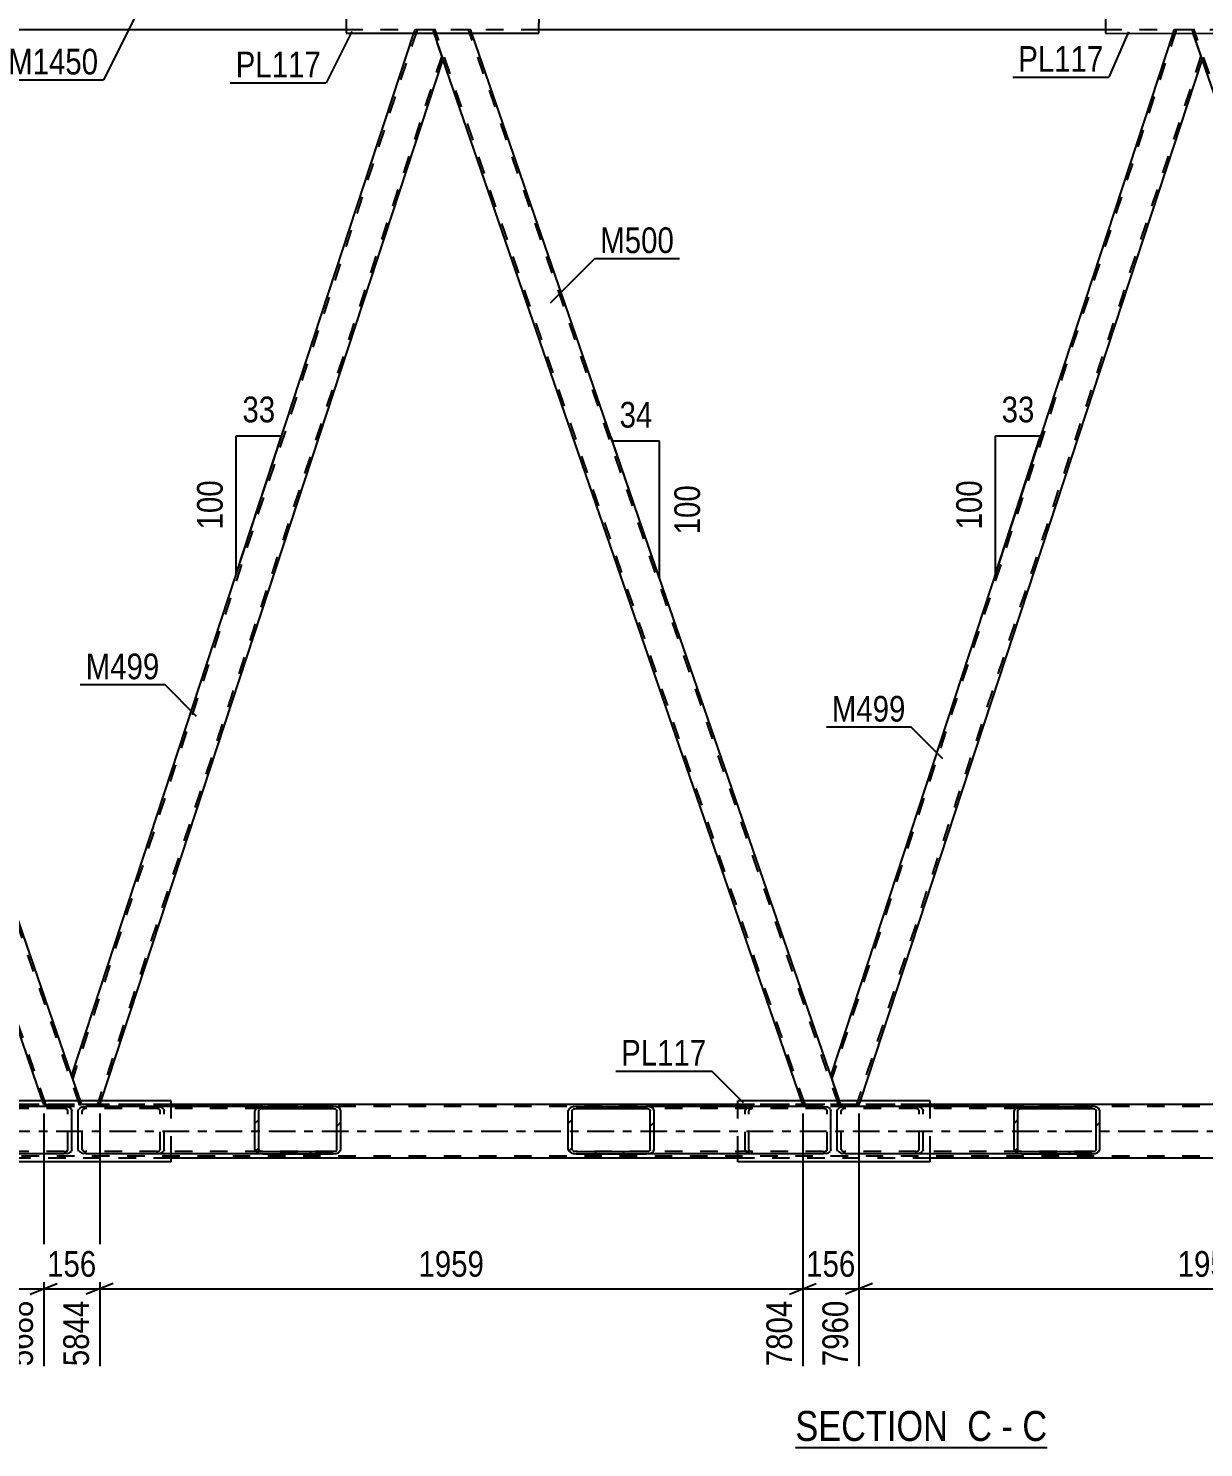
# Model space of a CAD drawing. Header units: millimetres. Extents: x -836 to 353, y -855 to -14.
# Drawn here: x -535.3 to -404.3, y -433.6 to -275.4 of the extents above; entities that cross this region are included whole.
import ezdxf

# ---------------------------------------------------------------- set-up
doc = ezdxf.new("R2010")
doc.units = ezdxf.units.MM
doc.linetypes.add('DXK_LINE_DOT2', pattern=[3.9198, 1.9599, -1.9599])
doc.linetypes.add('DXK_LINE_DOT3', pattern=[5.9187, 2.979, -0.9799, 0.9799, -0.9799])
doc.styles.add('Arial Narrow', font='ARIALN.TTF', dxfattribs={"height": 0.2})

# ---------------------------------------------------------------- blocks, each defined once
blk = doc.blocks.new('Unknown-570393895-23 - 1253')
at = {"color": 6, "linetype": 'Continuous'}
blk.add_line((-449.85, -433.62), (-421.78, -433.62), dxfattribs=at)
at = {"color": 0, "linetype": 'Continuous'}
for points in [[(-431.74, -432.87), (-431.74, -429.37), (-449.85, -429.37), (-449.85, -432.87)], [(-427.92, -432.87), (-427.92, -429.37), (-430.69, -429.37), (-430.69, -432.87)], [(-425.6, -432.87), (-425.6, -429.37), (-426.87, -429.37), (-426.87, -432.87)], [(-421.78, -432.87), (-421.78, -429.37), (-424.55, -429.37), (-424.55, -432.87)]]:
    blk.add_wipeout(points, dxfattribs=at)
at = {"color": 7, "linetype": 'Continuous', "style": 'Arial Narrow'}
for s, p in [('SECTION ', (-449.85, -432.87)), ('C', (-430.69, -432.87)), ('C', (-424.55, -432.87)), ('-', (-426.87, -432.87))]:
    blk.add_text(s, height=3.34, dxfattribs=at).set_placement(p)
blk = doc.blocks.new('Part-570393895-1468 - 1253')
at = {"color": 2, "linetype": 'Continuous'}
for p, q in [((-434.81, -394.97), (-456.25, -394.97)), ((-456.25, -395.58), (-456.25, -394.97)), ((-434.81, -395.58), (-434.81, -394.97)), ((-456.25, -401.77), (-456.25, -400.86)), ((-434.81, -401.77), (-456.25, -401.77)), ((-434.81, -401.77), (-434.81, -400.86))]:
    blk.add_line(p, q, dxfattribs=at)
at = {"color": 7, "linetype": 'DXK_LINE_DOT2'}
for p, q in [((-456.25, -400.86), (-456.25, -395.58)), ((-434.81, -400.86), (-434.81, -395.58))]:
    blk.add_line(p, q, dxfattribs=at)
blk = doc.blocks.new('Part-570393895-1565 - 1253')
at = {"color": 2, "linetype": 'Continuous'}
for p, q in [((-407.78, -275.98), (-445.91, -392.09)), ((-404.77, -278.11), (-405.51, -275.98)), ((-404.51, -278.86), (-404.77, -278.11)), ((-404.51, -278.86), (-442.64, -394.97)), ((-444.92, -394.97), (-445.91, -392.09))]:
    blk.add_line(p, q, dxfattribs=at)
at = {"color": 7, "linetype": 'DXK_LINE_DOT2'}
for p, q in [((-407.4, -275.58), (-445.78, -392.47)), ((-407.65, -275.58), (-407.78, -275.98)), ((-405.64, -275.58), (-407.65, -275.58)), ((-407.65, -275.58), (-407.61, -275.58)), ((-405.64, -275.58), (-405.51, -275.98)), ((-404.51, -278.86), (-404.72, -278.25)), ((-404.64, -278.48), (-443.03, -395.37)), ((-444.78, -395.37), (-444.92, -394.97)), ((-442.77, -395.37), (-444.78, -395.37)), ((-442.64, -394.97), (-442.77, -395.37))]:
    blk.add_line(p, q, dxfattribs=at)
blk = doc.blocks.new('Part-570393895-1493 - 1253')
at = {"color": 2, "linetype": 'Continuous'}
for p, q in [((-519.42, -394.97), (-540.86, -394.97)), ((-540.86, -395.58), (-540.86, -394.97)), ((-519.42, -395.58), (-519.42, -394.97)), ((-540.86, -401.77), (-540.86, -400.86)), ((-519.42, -401.77), (-540.86, -401.77)), ((-519.42, -401.77), (-519.42, -400.86))]:
    blk.add_line(p, q, dxfattribs=at)
at = {"color": 7, "linetype": 'DXK_LINE_DOT2'}
for p, q in [((-540.86, -400.86), (-540.86, -395.58)), ((-519.42, -400.86), (-519.42, -395.58))]:
    blk.add_line(p, q, dxfattribs=at)
blk = doc.blocks.new('Part-570393895-1522 - 1253')
at = {"linetype": 'Continuous'}
h = blk.add_hatch(dxfattribs=at)
h.set_pattern_fill('', scale=0.7, style=0, pattern_type=0)
h.set_pattern_definition([(45, (-425.4044, -400.5638), (-1.57154, 1.57154), [])])
h.paths.add_polyline_path([(-425.47, -400.38), (-425.4, -400.56), (-425.22, -400.72), (-424.93, -400.82), (-424.6, -400.86), (-416.77, -400.86), (-416.44, -400.82), (-416.16, -400.72), (-415.97, -400.56), (-415.9, -400.38), (-415.9, -396.06), (-415.97, -395.88), (-416.16, -395.72), (-416.44, -395.62), (-416.77, -395.58), (-424.6, -395.58), (-424.93, -395.62), (-425.22, -395.72), (-425.4, -395.88), (-425.47, -396.06)])
h.paths.add_polyline_path([(-425, -395.97), (-424.91, -395.89), (-424.77, -395.84), (-424.6, -395.82), (-416.77, -395.82), (-416.61, -395.84), (-416.47, -395.89), (-416.37, -395.97), (-416.34, -396.06), (-416.34, -400.38), (-416.37, -400.47), (-416.47, -400.55), (-416.61, -400.6), (-416.77, -400.62), (-424.6, -400.62), (-424.77, -400.6), (-424.91, -400.55), (-425, -400.47), (-425.04, -400.38), (-425.04, -396.06)])
at = {"color": 2, "linetype": 'Continuous'}
for p, q in [((-445.18, -396.06), (-445.11, -395.88)), ((-445.18, -400.38), (-445.18, -396.06)), ((-444.64, -395.62), (-444.31, -395.58)), ((-424.6, -395.58), (-444.31, -395.58)), ((-425.4, -395.88), (-425.47, -396.06)), ((-425.47, -400.38), (-425.47, -396.06)), ((-425.04, -396.06), (-425, -395.97)), ((-425.04, -400.38), (-425.04, -396.06)), ((-424.6, -395.58), (-424.93, -395.62)), ((-424.77, -395.84), (-424.6, -395.82)), ((-424.6, -395.58), (-416.77, -395.58)), ((-424.6, -395.82), (-416.77, -395.82)), ((-416.44, -395.62), (-416.77, -395.58)), ((-416.77, -395.82), (-416.61, -395.84)), ((-416.37, -395.97), (-416.34, -396.06)), ((-416.34, -400.38), (-416.34, -396.06)), ((-415.9, -396.06), (-415.97, -395.88)), ((-415.9, -400.38), (-415.9, -396.06)), ((-445.11, -400.56), (-445.18, -400.38)), ((-444.31, -400.86), (-444.64, -400.82)), ((-424.6, -400.86), (-444.31, -400.86)), ((-425.47, -400.38), (-425.4, -400.56)), ((-425, -400.47), (-425.04, -400.38)), ((-424.93, -400.82), (-424.6, -400.86)), ((-424.6, -400.62), (-424.77, -400.6)), ((-424.6, -400.62), (-416.77, -400.62)), ((-424.6, -400.86), (-416.77, -400.86)), ((-416.61, -400.6), (-416.77, -400.62)), ((-416.77, -400.86), (-416.44, -400.82)), ((-416.34, -400.38), (-416.37, -400.47)), ((-415.97, -400.56), (-415.9, -400.38))]:
    blk.add_line(p, q, dxfattribs=at)
at = {"color": 7, "linetype": 'DXK_LINE_DOT2'}
for p, q in [((-444.71, -395.97), (-444.74, -396.06)), ((-444.74, -400.38), (-444.74, -396.06)), ((-444.31, -395.82), (-444.47, -395.84)), ((-416.77, -395.82), (-444.31, -395.82)), ((-436.48, -395.58), (-436.15, -395.62)), ((-436.31, -395.84), (-436.48, -395.82)), ((-436.05, -396.06), (-436.08, -395.97)), ((-436.05, -400.38), (-436.05, -396.06)), ((-435.68, -395.88), (-435.61, -396.06)), ((-435.61, -400.38), (-435.61, -396.06)), ((-416.77, -395.58), (-424.6, -395.58)), ((-444.74, -400.38), (-444.71, -400.47)), ((-444.47, -400.6), (-444.31, -400.62)), ((-416.77, -400.62), (-444.31, -400.62)), ((-436.48, -400.62), (-436.31, -400.6)), ((-436.15, -400.82), (-436.48, -400.86)), ((-436.08, -400.47), (-436.05, -400.38)), ((-435.61, -400.38), (-435.68, -400.56)), ((-416.77, -400.86), (-424.6, -400.86))]:
    blk.add_line(p, q, dxfattribs=at)
at = {"color": 2, "linetype": 'Continuous'}
for centre, radius, start, end in [((-444.5, -396.42), 0.813, 99.5774, 138.2055), ((-424.8, -396.42), 0.813, 99.5774, 138.2055), ((-424.7, -396.24), 0.406, 99.5774, 138.2055), ((-416.67, -396.24), 0.406, 41.7863, 80.4144), ((-416.58, -396.42), 0.813, 41.7863, 80.4144), ((-444.51, -400.02), 0.813, 221.7863, 260.4144), ((-424.8, -400.02), 0.813, 221.7863, 260.4144), ((-424.7, -400.2), 0.406, 221.7863, 260.4144), ((-416.68, -400.2), 0.406, 279.5774, 318.2055), ((-416.58, -400.02), 0.813, 279.5774, 318.2055)]:
    blk.add_arc(centre, radius, start, end, dxfattribs=at)
at = {"color": 7, "linetype": 'DXK_LINE_DOT2'}
for centre, radius, start, end in [((-444.41, -396.24), 0.406, 99.5774, 138.2055), ((-436.38, -396.24), 0.406, 41.7863, 80.4144), ((-436.28, -396.42), 0.813, 41.7863, 80.4144), ((-444.41, -400.2), 0.406, 221.7863, 260.4144), ((-436.38, -400.2), 0.406, 279.5774, 318.2055), ((-436.28, -400.02), 0.813, 279.5774, 318.2055)]:
    blk.add_arc(centre, radius, start, end, dxfattribs=at)
blk = doc.blocks.new('Part-570393895-1523 - 1253')
at = {"linetype": 'Continuous'}
h = blk.add_hatch(dxfattribs=at)
h.set_pattern_fill('', scale=0.7, style=0, pattern_type=0)
h.set_pattern_definition([(45, (-510.0125, -400.5639), (-1.57154, 1.57154), [])])
h.paths.add_polyline_path([(-510.08, -400.38), (-510.01, -400.56), (-509.82, -400.72), (-509.54, -400.82), (-509.21, -400.86), (-501.38, -400.86), (-501.05, -400.82), (-500.77, -400.72), (-500.58, -400.56), (-500.51, -400.38), (-500.51, -396.06), (-500.58, -395.88), (-500.77, -395.72), (-501.05, -395.62), (-501.38, -395.58), (-509.21, -395.58), (-509.54, -395.62), (-509.82, -395.72), (-510.01, -395.88), (-510.08, -396.06)])
h.paths.add_polyline_path([(-509.61, -395.97), (-509.52, -395.89), (-509.38, -395.84), (-509.21, -395.82), (-501.38, -395.82), (-501.22, -395.84), (-501.07, -395.89), (-500.98, -395.97), (-500.95, -396.06), (-500.95, -400.38), (-500.98, -400.47), (-501.07, -400.55), (-501.22, -400.6), (-501.38, -400.62), (-509.21, -400.62), (-509.38, -400.6), (-509.52, -400.55), (-509.61, -400.47), (-509.64, -400.38), (-509.64, -396.06)])
at = {"color": 2, "linetype": 'Continuous'}
for p, q in [((-529.79, -400.38), (-529.78, -396.06)), ((-529.78, -396.06), (-529.72, -395.88)), ((-529.25, -395.62), (-528.92, -395.58)), ((-509.21, -395.58), (-528.92, -395.58)), ((-510.01, -395.88), (-510.08, -396.06)), ((-510.08, -400.38), (-510.08, -396.06)), ((-509.64, -396.06), (-509.61, -395.97)), ((-509.64, -400.38), (-509.64, -396.06)), ((-509.21, -395.58), (-509.54, -395.62)), ((-509.38, -395.84), (-509.21, -395.82)), ((-509.21, -395.58), (-501.38, -395.58)), ((-509.21, -395.82), (-501.38, -395.82)), ((-501.05, -395.62), (-501.38, -395.58)), ((-501.38, -395.82), (-501.22, -395.84)), ((-500.98, -395.97), (-500.95, -396.06)), ((-500.95, -400.38), (-500.95, -396.06)), ((-500.51, -396.06), (-500.58, -395.88)), ((-500.51, -400.38), (-500.51, -396.06)), ((-529.72, -400.56), (-529.79, -400.38)), ((-528.92, -400.86), (-529.25, -400.82)), ((-509.21, -400.86), (-528.92, -400.86)), ((-510.08, -400.38), (-510.01, -400.56)), ((-509.61, -400.47), (-509.64, -400.38)), ((-509.54, -400.82), (-509.21, -400.86)), ((-509.21, -400.62), (-509.38, -400.6)), ((-509.21, -400.62), (-501.38, -400.62)), ((-509.21, -400.86), (-501.38, -400.86)), ((-501.22, -400.6), (-501.38, -400.62)), ((-501.38, -400.86), (-501.05, -400.82)), ((-500.95, -400.38), (-500.98, -400.47)), ((-500.58, -400.56), (-500.51, -400.38))]:
    blk.add_line(p, q, dxfattribs=at)
at = {"color": 7, "linetype": 'DXK_LINE_DOT2'}
for p, q in [((-529.32, -395.97), (-529.35, -396.06)), ((-529.35, -400.38), (-529.35, -396.06)), ((-528.92, -395.82), (-529.08, -395.84)), ((-501.38, -395.82), (-528.92, -395.82)), ((-521.09, -395.58), (-520.76, -395.62)), ((-520.92, -395.84), (-521.09, -395.82)), ((-520.65, -396.06), (-520.69, -395.97)), ((-520.65, -400.38), (-520.65, -396.06)), ((-520.28, -395.88), (-520.22, -396.06)), ((-520.22, -400.38), (-520.22, -396.06)), ((-501.38, -395.58), (-509.21, -395.58)), ((-529.35, -400.38), (-529.32, -400.47)), ((-529.08, -400.6), (-528.92, -400.62)), ((-501.38, -400.62), (-528.92, -400.62)), ((-521.09, -400.62), (-520.92, -400.6)), ((-520.76, -400.82), (-521.09, -400.86)), ((-520.69, -400.47), (-520.65, -400.38)), ((-520.22, -400.38), (-520.29, -400.56)), ((-501.38, -400.86), (-509.21, -400.86))]:
    blk.add_line(p, q, dxfattribs=at)
at = {"color": 2, "linetype": 'Continuous'}
for centre, radius, start, end in [((-529.11, -396.42), 0.813, 99.5774, 138.2055), ((-509.41, -396.42), 0.813, 99.5774, 138.2055), ((-509.31, -396.24), 0.406, 99.5774, 138.2055), ((-501.28, -396.24), 0.406, 41.7863, 80.4144), ((-501.18, -396.42), 0.813, 41.7863, 80.4144), ((-529.11, -400.02), 0.813, 221.7863, 260.4144), ((-509.41, -400.02), 0.813, 221.7863, 260.4144), ((-509.31, -400.2), 0.406, 221.7863, 260.4144), ((-501.28, -400.2), 0.406, 279.5774, 318.2055), ((-501.18, -400.02), 0.813, 279.5774, 318.2055)]:
    blk.add_arc(centre, radius, start, end, dxfattribs=at)
at = {"color": 7, "linetype": 'DXK_LINE_DOT2'}
for centre, radius, start, end in [((-529.01, -396.24), 0.406, 99.5774, 138.2055), ((-520.99, -396.24), 0.406, 41.7863, 80.4144), ((-520.89, -396.42), 0.813, 41.7863, 80.4144), ((-529.01, -400.2), 0.406, 221.7863, 260.4144), ((-520.99, -400.2), 0.406, 279.5774, 318.2055), ((-520.89, -400.02), 0.813, 279.5774, 318.2055)]:
    blk.add_arc(centre, radius, start, end, dxfattribs=at)
blk = doc.blocks.new('Part-570393895-1529 - 1253')
at = {"color": 2, "linetype": 'Continuous'}
for p, q in [((-415.29, -269.17), (-415.29, -269.59)), ((-393.85, -269.18), (-415.29, -269.17)), ((-393.85, -269.18), (-393.85, -269.58)), ((-415.29, -274.87), (-415.29, -275.97)), ((-393.85, -275.98), (-393.85, -274.86)), ((-415.29, -275.97), (-393.85, -275.98))]:
    blk.add_line(p, q, dxfattribs=at)
at = {"color": 7, "linetype": 'DXK_LINE_DOT2'}
for p, q in [((-415.29, -269.59), (-415.29, -274.87)), ((-393.85, -269.58), (-393.85, -274.86))]:
    blk.add_line(p, q, dxfattribs=at)
blk = doc.blocks.new('Part-570393895-1534 - 1253')
at = {"color": 2, "linetype": 'Continuous'}
for p, q in [((-499.9, -269.17), (-499.9, -269.59)), ((-478.46, -269.17), (-499.9, -269.17)), ((-478.46, -269.17), (-478.46, -269.58)), ((-499.9, -274.87), (-499.9, -275.97)), ((-478.46, -275.97), (-478.46, -274.86)), ((-499.9, -275.97), (-478.46, -275.97))]:
    blk.add_line(p, q, dxfattribs=at)
at = {"color": 7, "linetype": 'DXK_LINE_DOT2'}
for p, q in [((-499.9, -269.59), (-499.9, -274.87)), ((-478.46, -269.58), (-478.46, -274.86))]:
    blk.add_line(p, q, dxfattribs=at)
blk = doc.blocks.new('Part-570393895-1570 - 1253')
at = {"color": 2, "linetype": 'Continuous'}
for p, q in [((-492.4, -275.97), (-530.53, -392.09)), ((-490.13, -275.97), (-489.13, -278.86)), ((-489.13, -278.86), (-527.26, -394.97)), ((-529.54, -394.97), (-530.53, -392.09))]:
    blk.add_line(p, q, dxfattribs=at)
at = {"color": 7, "linetype": 'DXK_LINE_DOT2'}
for p, q in [((-492.02, -275.58), (-530.4, -392.47)), ((-492.27, -275.58), (-492.4, -275.97)), ((-490.26, -275.58), (-492.27, -275.58)), ((-492.27, -275.58), (-492.23, -275.58)), ((-490.26, -275.58), (-490.13, -275.97)), ((-489.26, -278.48), (-527.65, -395.37)), ((-529.4, -395.37), (-529.54, -394.97)), ((-527.39, -395.37), (-529.4, -395.37)), ((-527.26, -394.97), (-527.39, -395.37))]:
    blk.add_line(p, q, dxfattribs=at)
blk = doc.blocks.new('Part-570393895-1600 - 1253')
at = {"color": 7, "linetype": 'DXK_LINE_DOT2'}
for p, q in [((-401.41, -275.58), (-405.64, -275.58)), ((-405.64, -275.58), (-405.6, -275.58)), ((-404.51, -278.86), (-405.64, -275.58)), ((-364.15, -395.37), (-405.39, -275.58)), ((-360.43, -395.37), (-401.66, -275.58)), ((-401.28, -275.98), (-401.41, -275.58)), ((-360.17, -395.37), (-361.31, -392.07)), ((-364.4, -395.37), (-364.54, -394.97)), ((-364.4, -395.37), (-360.17, -395.37))]:
    blk.add_line(p, q, dxfattribs=at)
at = {"color": 2, "linetype": 'Continuous'}
for p, q in [((-361.31, -392.07), (-401.28, -275.98)), ((-364.54, -394.97), (-404.51, -278.86))]:
    blk.add_line(p, q, dxfattribs=at)
blk = doc.blocks.new('Part-570393895-1650 - 1253')
at = {"color": 7, "linetype": 'DXK_LINE_DOT2'}
for p, q in [((-79.43, -395.37), (-710.07, -395.37)), ((-519.42, -395.37), (-540.86, -395.37)), ((-434.81, -395.37), (-456.25, -395.37)), ((-79.43, -395.61), (-761.16, -395.61)), ((-79.43, -401.13), (-761.16, -401.13)), ((-519.42, -401.37), (-540.86, -401.37)), ((-434.81, -401.37), (-456.25, -401.37))]:
    blk.add_line(p, q, dxfattribs=at)
at = {"color": 2, "linetype": 'Continuous'}
for p, q in [((-456.25, -395.37), (-519.42, -395.37)), ((-371.64, -395.37), (-434.81, -395.37)), ((-456.25, -401.37), (-519.42, -401.37)), ((-371.64, -401.37), (-434.81, -401.37))]:
    blk.add_line(p, q, dxfattribs=at)
at = {"color": 7, "linetype": 'DXK_LINE_DOT3'}
blk.add_line((-79.43, -398.37), (-761.16, -398.37), dxfattribs=at)
blk = doc.blocks.new('Part-570393895-1679 - 1253')
at = {"color": 7, "linetype": 'DXK_LINE_DOT2'}
for p, q in [((-486.03, -275.58), (-490.26, -275.58)), ((-490.26, -275.58), (-490.22, -275.58)), ((-489.13, -278.86), (-490.26, -275.58)), ((-448.77, -395.37), (-490.01, -275.58)), ((-445.05, -395.37), (-486.28, -275.58)), ((-485.9, -275.97), (-486.03, -275.58)), ((-449.02, -395.37), (-449.16, -394.97)), ((-449.02, -395.37), (-444.79, -395.37)), ((-444.79, -395.37), (-444.93, -394.97))]:
    blk.add_line(p, q, dxfattribs=at)
at = {"color": 2, "linetype": 'Continuous'}
for p, q in [((-444.93, -394.97), (-485.9, -275.97)), ((-449.16, -394.97), (-489.13, -278.86))]:
    blk.add_line(p, q, dxfattribs=at)
blk = doc.blocks.new('Part-570393895-1684 - 1253')
at = {"color": 7, "linetype": 'DXK_LINE_DOT2'}
for p, q in [((-570.64, -275.58), (-574.87, -275.58)), ((-574.87, -275.58), (-574.83, -275.58)), ((-573.74, -278.86), (-574.87, -275.58)), ((-533.38, -395.37), (-574.62, -275.58)), ((-529.65, -395.37), (-570.89, -275.58)), ((-570.51, -275.96), (-570.64, -275.58)), ((-529.4, -395.37), (-530.53, -392.09)), ((-533.63, -395.37), (-533.77, -394.97)), ((-533.63, -395.37), (-529.4, -395.37))]:
    blk.add_line(p, q, dxfattribs=at)
at = {"color": 2, "linetype": 'Continuous'}
for p, q in [((-530.53, -392.09), (-570.51, -275.96)), ((-533.77, -394.97), (-573.74, -278.86))]:
    blk.add_line(p, q, dxfattribs=at)
blk = doc.blocks.new('Part-570393895-1755 - 1253')
at = {"linetype": 'Continuous'}
h = blk.add_hatch(dxfattribs=at)
h.set_pattern_fill('', scale=0.7, style=0, pattern_type=0)
h.set_pattern_definition([(45, (-475.0916, -400.5664), (-1.57154, 1.57154), [])])
h.paths.add_polyline_path([(-475.16, -400.38), (-475.09, -400.57), (-474.9, -400.72), (-474.62, -400.83), (-474.29, -400.86), (-466.46, -400.86), (-466.13, -400.83), (-465.85, -400.72), (-465.66, -400.57), (-465.59, -400.38), (-465.59, -396.06), (-465.66, -395.88), (-465.85, -395.72), (-466.13, -395.62), (-466.46, -395.58), (-474.29, -395.58), (-474.62, -395.62), (-474.9, -395.72), (-475.09, -395.88), (-475.16, -396.06)])
h.paths.add_polyline_path([(-474.69, -395.97), (-474.6, -395.89), (-474.45, -395.84), (-474.29, -395.82), (-466.46, -395.82), (-466.29, -395.84), (-466.15, -395.89), (-466.06, -395.97), (-466.03, -396.06), (-466.03, -400.38), (-466.06, -400.48), (-466.15, -400.55), (-466.29, -400.61), (-466.46, -400.62), (-474.29, -400.62), (-474.45, -400.6), (-474.6, -400.55), (-474.69, -400.47), (-474.72, -400.38), (-474.72, -396.06)])
at = {"color": 2, "linetype": 'Continuous'}
for p, q in [((-475.09, -395.88), (-475.16, -396.06)), ((-475.16, -400.38), (-475.16, -396.06)), ((-474.72, -396.06), (-474.69, -395.97)), ((-474.72, -400.38), (-474.72, -396.06)), ((-474.29, -395.58), (-474.62, -395.62)), ((-474.45, -395.84), (-474.29, -395.82)), ((-474.29, -395.58), (-466.46, -395.58)), ((-474.29, -395.82), (-466.46, -395.82)), ((-446.75, -395.58), (-466.46, -395.58)), ((-466.13, -395.62), (-466.46, -395.58)), ((-466.46, -395.82), (-466.29, -395.84)), ((-466.06, -395.97), (-466.03, -396.06)), ((-466.03, -400.38), (-466.03, -396.06)), ((-465.59, -396.06), (-465.66, -395.88)), ((-465.59, -400.38), (-465.59, -396.06)), ((-446.75, -395.58), (-446.42, -395.62)), ((-445.95, -395.88), (-445.88, -396.06)), ((-445.88, -400.38), (-445.88, -396.06)), ((-475.16, -400.38), (-475.09, -400.57)), ((-474.69, -400.47), (-474.72, -400.38)), ((-474.62, -400.83), (-474.29, -400.86)), ((-474.29, -400.62), (-474.45, -400.6)), ((-474.29, -400.62), (-466.46, -400.62)), ((-474.29, -400.86), (-466.46, -400.86)), ((-466.29, -400.61), (-466.46, -400.62)), ((-466.46, -400.86), (-466.13, -400.83)), ((-446.75, -400.86), (-466.46, -400.86)), ((-466.03, -400.38), (-466.06, -400.48)), ((-465.66, -400.57), (-465.59, -400.38)), ((-446.42, -400.83), (-446.75, -400.86)), ((-445.88, -400.38), (-445.95, -400.57))]:
    blk.add_line(p, q, dxfattribs=at)
at = {"color": 7, "linetype": 'DXK_LINE_DOT2'}
for p, q in [((-474.29, -395.58), (-466.46, -395.58)), ((-446.75, -395.82), (-474.29, -395.82)), ((-455.45, -396.06), (-455.38, -395.88)), ((-455.45, -400.38), (-455.45, -396.06)), ((-454.98, -395.97), (-455.02, -396.06)), ((-455.02, -400.38), (-455.02, -396.06)), ((-454.91, -395.62), (-454.58, -395.58)), ((-454.58, -395.82), (-454.75, -395.84)), ((-446.59, -395.84), (-446.75, -395.82)), ((-446.32, -396.06), (-446.35, -395.97)), ((-446.32, -400.38), (-446.32, -396.06)), ((-446.75, -400.62), (-474.29, -400.62)), ((-474.29, -400.86), (-466.46, -400.86)), ((-455.38, -400.57), (-455.45, -400.38)), ((-455.02, -400.38), (-454.98, -400.48)), ((-454.58, -400.86), (-454.91, -400.83)), ((-454.75, -400.61), (-454.58, -400.62)), ((-446.75, -400.62), (-446.59, -400.61)), ((-446.35, -400.48), (-446.32, -400.38))]:
    blk.add_line(p, q, dxfattribs=at)
at = {"color": 2, "linetype": 'Continuous'}
for centre, radius, start, end in [((-474.49, -396.42), 0.813, 99.5774, 138.2055), ((-474.39, -396.24), 0.406, 99.5774, 138.2055), ((-466.36, -396.24), 0.406, 41.7863, 80.4144), ((-466.26, -396.42), 0.813, 41.7863, 80.4144), ((-446.56, -396.42), 0.813, 41.7863, 80.4144), ((-474.49, -400.02), 0.813, 221.7863, 260.4144), ((-474.39, -400.2), 0.406, 221.7863, 260.4144), ((-466.36, -400.2), 0.406, 279.5774, 318.2055), ((-466.26, -400.03), 0.813, 279.5774, 318.2055), ((-446.56, -400.03), 0.813, 279.5774, 318.2055)]:
    blk.add_arc(centre, radius, start, end, dxfattribs=at)
at = {"color": 7, "linetype": 'DXK_LINE_DOT2'}
for centre, radius, start, end in [((-454.78, -396.42), 0.813, 99.5774, 138.2055), ((-454.68, -396.24), 0.406, 99.5774, 138.2055), ((-446.66, -396.24), 0.406, 41.7863, 80.4144), ((-454.78, -400.03), 0.813, 221.7863, 260.4144), ((-454.68, -400.21), 0.406, 221.7863, 260.4144), ((-446.66, -400.21), 0.406, 279.5774, 318.2055)]:
    blk.add_arc(centre, radius, start, end, dxfattribs=at)
blk = doc.blocks.new('Part-570393895-1757 - 1253')
at = {"linetype": 'Continuous'}
h = blk.add_hatch(dxfattribs=at)
h.set_pattern_fill('', scale=0.7, style=0, pattern_type=0)
h.set_pattern_definition([(45, (-559.6996, -400.5664), (-1.57154, 1.57154), [])])
h.paths.add_polyline_path([(-559.77, -400.38), (-559.7, -400.57), (-559.51, -400.72), (-559.23, -400.83), (-558.9, -400.86), (-551.07, -400.86), (-550.74, -400.83), (-550.45, -400.72), (-550.27, -400.57), (-550.2, -400.38), (-550.2, -396.06), (-550.27, -395.88), (-550.45, -395.72), (-550.74, -395.62), (-551.07, -395.58), (-558.9, -395.58), (-559.23, -395.62), (-559.51, -395.72), (-559.7, -395.88), (-559.77, -396.06)])
h.paths.add_polyline_path([(-559.3, -395.97), (-559.2, -395.89), (-559.06, -395.84), (-558.9, -395.82), (-551.07, -395.82), (-550.9, -395.84), (-550.76, -395.89), (-550.67, -395.97), (-550.63, -396.06), (-550.63, -400.38), (-550.67, -400.48), (-550.76, -400.55), (-550.9, -400.61), (-551.07, -400.62), (-558.9, -400.62), (-559.06, -400.6), (-559.2, -400.55), (-559.3, -400.47), (-559.33, -400.38), (-559.33, -396.06)])
at = {"color": 2, "linetype": 'Continuous'}
for p, q in [((-559.7, -395.88), (-559.77, -396.06)), ((-559.77, -400.38), (-559.77, -396.06)), ((-559.33, -396.06), (-559.3, -395.97)), ((-559.33, -400.38), (-559.33, -396.06)), ((-558.9, -395.58), (-559.23, -395.62)), ((-559.06, -395.84), (-558.9, -395.82)), ((-558.9, -395.58), (-551.07, -395.58)), ((-558.9, -395.82), (-551.07, -395.82)), ((-531.36, -395.58), (-551.07, -395.58)), ((-550.74, -395.62), (-551.07, -395.58)), ((-551.07, -395.82), (-550.9, -395.84)), ((-550.67, -395.97), (-550.63, -396.06)), ((-550.63, -400.38), (-550.63, -396.06)), ((-550.2, -396.06), (-550.27, -395.88)), ((-550.2, -400.38), (-550.2, -396.06)), ((-531.36, -395.58), (-531.03, -395.62)), ((-530.56, -395.88), (-530.49, -396.06)), ((-530.49, -400.38), (-530.49, -396.06)), ((-559.77, -400.38), (-559.7, -400.57)), ((-559.3, -400.47), (-559.33, -400.38)), ((-559.23, -400.83), (-558.9, -400.86)), ((-558.9, -400.62), (-559.06, -400.6)), ((-558.9, -400.62), (-551.07, -400.62)), ((-558.9, -400.86), (-551.07, -400.86)), ((-550.9, -400.61), (-551.07, -400.62)), ((-551.07, -400.86), (-550.74, -400.83)), ((-531.36, -400.86), (-551.07, -400.86)), ((-550.63, -400.38), (-550.67, -400.48)), ((-550.27, -400.57), (-550.2, -400.38)), ((-531.03, -400.83), (-531.36, -400.86)), ((-530.49, -400.38), (-530.56, -400.57))]:
    blk.add_line(p, q, dxfattribs=at)
at = {"color": 7, "linetype": 'DXK_LINE_DOT2'}
for p, q in [((-558.9, -395.58), (-551.07, -395.58)), ((-531.36, -395.82), (-558.9, -395.82)), ((-540.06, -396.06), (-539.99, -395.88)), ((-540.06, -400.38), (-540.06, -396.06)), ((-539.59, -395.97), (-539.62, -396.06)), ((-539.62, -400.38), (-539.62, -396.06)), ((-539.52, -395.62), (-539.19, -395.58)), ((-539.19, -395.82), (-539.36, -395.84)), ((-531.2, -395.84), (-531.36, -395.82)), ((-530.93, -396.06), (-530.96, -395.97)), ((-530.93, -400.38), (-530.93, -396.06)), ((-531.36, -400.62), (-558.9, -400.62)), ((-558.9, -400.86), (-551.07, -400.86)), ((-539.99, -400.57), (-540.06, -400.38)), ((-539.62, -400.38), (-539.59, -400.48)), ((-539.19, -400.86), (-539.52, -400.83)), ((-539.36, -400.61), (-539.19, -400.62)), ((-531.36, -400.62), (-531.2, -400.61)), ((-530.96, -400.48), (-530.93, -400.38))]:
    blk.add_line(p, q, dxfattribs=at)
at = {"color": 2, "linetype": 'Continuous'}
for centre, radius, start, end in [((-559.09, -396.42), 0.813, 99.5774, 138.2055), ((-558.99, -396.24), 0.406, 99.5774, 138.2055), ((-550.97, -396.24), 0.406, 41.7863, 80.4144), ((-550.87, -396.42), 0.813, 41.7863, 80.4144), ((-531.16, -396.42), 0.813, 41.7863, 80.4144), ((-559.09, -400.02), 0.813, 221.7863, 260.4144), ((-558.99, -400.2), 0.406, 221.7863, 260.4144), ((-550.97, -400.2), 0.406, 279.5774, 318.2055), ((-550.87, -400.03), 0.813, 279.5774, 318.2055), ((-531.16, -400.03), 0.813, 279.5774, 318.2055)]:
    blk.add_arc(centre, radius, start, end, dxfattribs=at)
at = {"color": 7, "linetype": 'DXK_LINE_DOT2'}
for centre, radius, start, end in [((-539.39, -396.42), 0.813, 99.5774, 138.2055), ((-539.29, -396.24), 0.406, 99.5774, 138.2055), ((-531.26, -396.24), 0.406, 41.7863, 80.4144), ((-539.39, -400.03), 0.813, 221.7863, 260.4144), ((-539.29, -400.21), 0.406, 221.7863, 260.4144), ((-531.26, -400.21), 0.406, 279.5774, 318.2055)]:
    blk.add_arc(centre, radius, start, end, dxfattribs=at)
blk = doc.blocks.new('Part-570393895-1840 - 1253')
at = {"color": 2, "linetype": 'Continuous'}
for p, q in [((-499.9, -275.58), (-563.07, -275.58)), ((-415.29, -275.58), (-478.46, -275.58))]:
    blk.add_line(p, q, dxfattribs=at)
at = {"color": 7, "linetype": 'DXK_LINE_DOT2'}
for p, q in [((-478.46, -275.58), (-499.9, -275.58)), ((-393.85, -275.58), (-415.29, -275.58))]:
    blk.add_line(p, q, dxfattribs=at)
blk = doc.blocks.new('StraightDimension-570393895-3477 - 1253')
at = {"color": 7, "linetype": 'Continuous'}
for p, q in [((-612, -396.37), (-612, -424.54)), ((-533.63, -396.37), (-533.63, -424.54)), ((-610.5, -415.32), (-613.5, -416.52)), ((-612, -415.92), (-533.63, -415.92)), ((-535.13, -416.52), (-532.13, -415.32))]:
    blk.add_line(p, q, dxfattribs=at)
at = {"color": 0}
blk.add_wipeout([(-568.56, -415.17), (-568.56, -410.97), (-577.07, -410.97), (-577.07, -415.17)], dxfattribs=at)
at = {"color": 0, "linetype": 'Continuous'}
blk.add_wipeout([(-534.23, -416.62), (-538.43, -416.62), (-538.43, -425.14), (-534.23, -425.14)], dxfattribs=at)
at = {"color": 3, "style": 'Arial Narrow'}
blk.add_text('1959', height=2.863, dxfattribs=at).set_placement((-576.47, -414.57))
at = {"color": 3, "linetype": 'Continuous', "style": 'Arial Narrow'}
blk.add_text('5688', height=2.863, rotation=90.0002, dxfattribs=at).set_placement((-534.83, -424.54))
blk = doc.blocks.new('AngleDimension-570393895-24766 - 1253')
at = {"color": 7, "linetype": 'Continuous'}
for p, q in [((-470.37, -321.06), (-470.25, -321.42)), ((-464.98, -321.42), (-470.25, -321.42)), ((-464.98, -336.74), (-470.25, -321.42)), ((-464.98, -336.74), (-464.98, -321.42))]:
    blk.add_line(p, q, dxfattribs=at)
at = {"color": 0}
blk.add_wipeout([(-459.88, -325.74), (-464.08, -325.74), (-464.08, -332.42), (-459.88, -332.42)], dxfattribs=at)
at = {"color": 3, "style": 'Arial Narrow'}
blk.add_text('100', height=2.863, rotation=90.0002, dxfattribs=at).set_placement((-460.48, -331.82))
at = {"color": 0}
blk.add_wipeout([(-465.19, -320.52), (-465.19, -316.32), (-470.04, -316.32), (-470.04, -320.52)], dxfattribs=at)
at = {"color": 3, "style": 'Arial Narrow'}
blk.add_text('34', height=2.863, dxfattribs=at).set_placement((-469.44, -319.92))
blk = doc.blocks.new('StraightDimension-570393895-3531 - 1253')
at = {"color": 7, "linetype": 'Continuous'}
for p, q in [((-449.02, -396.37), (-449.02, -424.54)), ((-442.77, -396.37), (-442.77, -424.54)), ((-450.52, -416.52), (-447.52, -415.32)), ((-449.02, -415.92), (-442.77, -415.92)), ((-441.27, -415.32), (-444.27, -416.52))]:
    blk.add_line(p, q, dxfattribs=at)
at = {"color": 0}
blk.add_wipeout([(-442.56, -415.17), (-442.56, -410.97), (-449.24, -410.97), (-449.24, -415.17)], dxfattribs=at)
at = {"color": 0, "linetype": 'Continuous'}
blk.add_wipeout([(-443.37, -416.62), (-447.57, -416.62), (-447.57, -425.14), (-443.37, -425.14)], dxfattribs=at)
at = {"color": 3, "style": 'Arial Narrow'}
blk.add_text('156', height=2.863, dxfattribs=at).set_placement((-448.64, -414.57))
at = {"color": 3, "linetype": 'Continuous', "style": 'Arial Narrow'}
blk.add_text('7960', height=2.863, rotation=90.0002, dxfattribs=at).set_placement((-443.97, -424.54))
blk = doc.blocks.new('AngleDimension-570393895-24650 - 1253')
at = {"color": 7, "linetype": 'Continuous'}
for p, q in [((-427.56, -320.83), (-422.51, -320.83)), ((-427.56, -336.22), (-422.51, -320.83)), ((-427.56, -336.22), (-427.56, -320.83)), ((-422.64, -321.23), (-422.51, -320.83))]:
    blk.add_line(p, q, dxfattribs=at)
at = {"color": 0}
for points in [[(-422.61, -319.93), (-422.61, -315.73), (-427.46, -315.73), (-427.46, -319.93)], [(-428.46, -325.18), (-432.66, -325.18), (-432.66, -331.87), (-428.46, -331.87)]]:
    blk.add_wipeout(points, dxfattribs=at)
at = {"color": 3, "style": 'Arial Narrow'}
blk.add_text('33', height=2.863, dxfattribs=at).set_placement((-426.86, -319.33))
blk.add_text('100', height=2.863, rotation=90.0002, dxfattribs=at).set_placement((-429.06, -331.27))
blk = doc.blocks.new('StraightDimension-570393895-3513 - 1253')
at = {"color": 7, "linetype": 'Continuous'}
for p, q in [((-527.39, -396.37), (-527.39, -424.54)), ((-449.02, -396.37), (-449.02, -424.54)), ((-525.89, -415.32), (-528.89, -416.52)), ((-527.39, -415.92), (-449.02, -415.92)), ((-450.52, -416.52), (-447.52, -415.32))]:
    blk.add_line(p, q, dxfattribs=at)
at = {"color": 0}
blk.add_wipeout([(-483.95, -415.17), (-483.95, -410.97), (-492.46, -410.97), (-492.46, -415.17)], dxfattribs=at)
at = {"color": 0, "linetype": 'Continuous'}
blk.add_wipeout([(-449.62, -416.62), (-453.82, -416.62), (-453.82, -425.14), (-449.62, -425.14)], dxfattribs=at)
at = {"color": 3, "style": 'Arial Narrow'}
blk.add_text('1959', height=2.863, dxfattribs=at).set_placement((-491.86, -414.57))
at = {"color": 3, "linetype": 'Continuous', "style": 'Arial Narrow'}
blk.add_text('7804', height=2.863, rotation=90.0002, dxfattribs=at).set_placement((-450.22, -424.54))
blk = doc.blocks.new('StraightDimension-570393895-3495 - 1253')
at = {"color": 7, "linetype": 'Continuous'}
for p, q in [((-533.63, -396.37), (-533.63, -424.54)), ((-527.39, -396.37), (-527.39, -424.54)), ((-535.13, -416.52), (-532.13, -415.32)), ((-533.63, -415.92), (-527.39, -415.92)), ((-525.89, -415.32), (-528.89, -416.52))]:
    blk.add_line(p, q, dxfattribs=at)
at = {"color": 0}
blk.add_wipeout([(-527.17, -415.17), (-527.17, -410.97), (-533.85, -410.97), (-533.85, -415.17)], dxfattribs=at)
at = {"color": 0, "linetype": 'Continuous'}
blk.add_wipeout([(-527.99, -416.62), (-532.19, -416.62), (-532.19, -425.14), (-527.99, -425.14)], dxfattribs=at)
at = {"color": 3, "style": 'Arial Narrow'}
blk.add_text('156', height=2.863, dxfattribs=at).set_placement((-533.25, -414.57))
at = {"color": 3, "linetype": 'Continuous', "style": 'Arial Narrow'}
blk.add_text('5844', height=2.863, rotation=90.0002, dxfattribs=at).set_placement((-528.59, -424.54))
blk = doc.blocks.new('StraightDimension-570393895-3549 - 1253')
at = {"color": 7, "linetype": 'Continuous'}
for p, q in [((-442.77, -396.37), (-442.77, -424.54)), ((-364.4, -396.37), (-364.4, -424.54)), ((-441.27, -415.32), (-444.27, -416.52)), ((-442.77, -415.92), (-364.4, -415.92)), ((-365.9, -416.52), (-362.9, -415.32))]:
    blk.add_line(p, q, dxfattribs=at)
at = {"color": 0}
blk.add_wipeout([(-399.33, -415.17), (-399.33, -410.97), (-407.84, -410.97), (-407.84, -415.17)], dxfattribs=at)
at = {"color": 0, "linetype": 'Continuous'}
blk.add_wipeout([(-365, -416.62), (-369.2, -416.62), (-369.2, -425.14), (-365, -425.14)], dxfattribs=at)
at = {"color": 3, "style": 'Arial Narrow'}
blk.add_text('1959', height=2.863, dxfattribs=at).set_placement((-407.24, -414.57))
at = {"color": 3, "linetype": 'Continuous', "style": 'Arial Narrow'}
blk.add_text('9919', height=2.863, rotation=90.0002, dxfattribs=at).set_placement((-365.6, -424.54))
blk = doc.blocks.new('AngleDimension-570393895-24622 - 1253')
at = {"color": 7, "linetype": 'Continuous'}
for p, q in [((-512.18, -320.83), (-507.13, -320.83)), ((-512.18, -336.22), (-507.13, -320.83)), ((-512.18, -336.22), (-512.18, -320.83)), ((-507.26, -321.23), (-507.13, -320.83))]:
    blk.add_line(p, q, dxfattribs=at)
at = {"color": 0}
for points in [[(-507.23, -319.93), (-507.23, -315.73), (-512.08, -315.73), (-512.08, -319.93)], [(-513.08, -325.18), (-517.28, -325.18), (-517.28, -331.87), (-513.08, -331.87)]]:
    blk.add_wipeout(points, dxfattribs=at)
at = {"color": 3, "style": 'Arial Narrow'}
blk.add_text('33', height=2.863, dxfattribs=at).set_placement((-511.48, -319.33))
blk.add_text('100', height=2.863, rotation=90.0002, dxfattribs=at).set_placement((-513.68, -331.27))
blk = doc.blocks.new('Mark-570393895-1561 - 1253')
at = {"color": 0}
blk.add_wipeout([(-437.57, -352.69), (-437.57, -349.69), (-445.79, -349.69), (-445.79, -352.69)], dxfattribs=at)
blk.add_wipeout([(-437.57, -352.69), (-437.57, -349.69), (-445.79, -349.69), (-445.79, -352.69)], dxfattribs=at)
at = {"color": 30, "linetype": 'Continuous'}
for p in [(-446.39, -353.29), (-433.43, -356.83)]:
    blk.add_line(p, (-436.97, -353.29), dxfattribs=at)
at = {"color": 3, "style": 'Arial Narrow'}
blk.add_text('M499', height=2.863, dxfattribs=at).set_placement((-445.79, -352.69))
blk = doc.blocks.new('Mark-570393895-1464 - 1253')
at = {"color": 0}
blk.add_wipeout([(-459.77, -391.04), (-459.77, -388.04), (-469.27, -388.04), (-469.27, -391.04)], dxfattribs=at)
blk.add_wipeout([(-459.77, -391.04), (-459.77, -388.04), (-469.27, -388.04), (-469.27, -391.04)], dxfattribs=at)
at = {"color": 30, "linetype": 'Continuous'}
for p in [(-469.87, -391.64), (-455.63, -395.18)]:
    blk.add_line(p, (-459.17, -391.64), dxfattribs=at)
at = {"color": 3, "style": 'Arial Narrow'}
blk.add_text('PL117', height=2.863, dxfattribs=at).set_placement((-469.27, -391.04))
blk = doc.blocks.new('Mark-570393895-1525 - 1253')
at = {"color": 0}
blk.add_wipeout([(-415.51, -280.26), (-415.51, -277.26), (-425.01, -277.26), (-425.01, -280.26)], dxfattribs=at)
blk.add_wipeout([(-415.51, -280.26), (-415.51, -277.26), (-425.01, -277.26), (-425.01, -280.26)], dxfattribs=at)
at = {"color": 30, "linetype": 'Continuous'}
for p in [(-412.72, -275.8), (-425.61, -280.86)]:
    blk.add_line(p, (-414.91, -280.86), dxfattribs=at)
at = {"color": 3, "style": 'Arial Narrow'}
blk.add_text('PL117', height=2.863, dxfattribs=at).set_placement((-425.01, -280.26))
blk = doc.blocks.new('Mark-570393895-1530 - 1253')
at = {"color": 0}
blk.add_wipeout([(-502.73, -280.88), (-502.73, -277.88), (-512.23, -277.88), (-512.23, -280.88)], dxfattribs=at)
blk.add_wipeout([(-502.73, -280.88), (-502.73, -277.88), (-512.23, -277.88), (-512.23, -280.88)], dxfattribs=at)
at = {"color": 30, "linetype": 'Continuous'}
for p in [(-499.28, -275.76), (-512.83, -281.48)]:
    blk.add_line(p, (-502.13, -281.48), dxfattribs=at)
at = {"color": 3, "style": 'Arial Narrow'}
blk.add_text('PL117', height=2.863, dxfattribs=at).set_placement((-512.23, -280.88))
blk = doc.blocks.new('Mark-570393895-1566 - 1253')
at = {"color": 0}
blk.add_wipeout([(-520.72, -347.97), (-520.72, -344.97), (-528.95, -344.97), (-528.95, -347.97)], dxfattribs=at)
blk.add_wipeout([(-520.72, -347.97), (-520.72, -344.97), (-528.95, -344.97), (-528.95, -347.97)], dxfattribs=at)
at = {"color": 30, "linetype": 'Continuous'}
for p in [(-529.55, -348.57), (-516.59, -352.11)]:
    blk.add_line(p, (-520.12, -348.57), dxfattribs=at)
at = {"color": 3, "style": 'Arial Narrow'}
blk.add_text('M499', height=2.863, dxfattribs=at).set_placement((-528.95, -347.97))
blk = doc.blocks.new('Mark-570393895-1675 - 1253')
at = {"color": 0}
blk.add_wipeout([(-463.38, -300.47), (-463.38, -297.47), (-471.6, -297.47), (-471.6, -300.47)], dxfattribs=at)
blk.add_wipeout([(-463.38, -300.47), (-463.38, -297.47), (-471.6, -297.47), (-471.6, -300.47)], dxfattribs=at)
at = {"color": 30, "linetype": 'Continuous'}
for p, q in [((-477.15, -306.02), (-472.2, -301.07)), ((-472.2, -301.07), (-462.78, -301.07))]:
    blk.add_line(p, q, dxfattribs=at)
at = {"color": 3, "style": 'Arial Narrow'}
blk.add_text('M500', height=2.863, dxfattribs=at).set_placement((-471.6, -300.47))
blk = doc.blocks.new('Mark-570393895-2103 - 1253')
at = {"color": 0}
blk.add_wipeout([(-527.55, -280.56), (-527.55, -277.56), (-537.6, -277.56), (-537.6, -280.56)], dxfattribs=at)
blk.add_wipeout([(-527.55, -280.56), (-527.55, -277.56), (-537.6, -277.56), (-537.6, -280.56)], dxfattribs=at)
at = {"color": 30, "linetype": 'Continuous'}
for p in [(-520.56, -268.32), (-538.2, -281.16)]:
    blk.add_line(p, (-526.95, -281.16), dxfattribs=at)
at = {"color": 3, "style": 'Arial Narrow'}
blk.add_text('M1450', height=2.863, dxfattribs=at).set_placement((-537.6, -280.56))

msp = doc.modelspace()

# ---------------------------------------------------------------- block references
for name in ['Part-570393895-1840 - 1253', 'Part-570393895-1534 - 1253', 'Part-570393895-1529 - 1253', 'Part-570393895-1684 - 1253', 'Part-570393895-1570 - 1253', 'Part-570393895-1679 - 1253', 'Part-570393895-1565 - 1253', 'Part-570393895-1600 - 1253', 'Part-570393895-1650 - 1253', 'Part-570393895-1493 - 1253', 'Part-570393895-1468 - 1253', 'Part-570393895-1757 - 1253', 'Part-570393895-1523 - 1253', 'Part-570393895-1755 - 1253', 'Part-570393895-1522 - 1253', 'Unknown-570393895-23 - 1253']:
    msp.add_blockref(name, (0, 0))

# ---------------------------------------------------------------- next in the draw order: block references
for name in ['Mark-570393895-2103 - 1253', 'Mark-570393895-1530 - 1253', 'Mark-570393895-1525 - 1253', 'Mark-570393895-1675 - 1253', 'AngleDimension-570393895-24622 - 1253', 'AngleDimension-570393895-24766 - 1253', 'AngleDimension-570393895-24650 - 1253', 'Mark-570393895-1566 - 1253', 'Mark-570393895-1561 - 1253', 'Mark-570393895-1464 - 1253', 'StraightDimension-570393895-3477 - 1253', 'StraightDimension-570393895-3531 - 1253']:
    msp.add_blockref(name, (0, 0))

# ---------------------------------------------------------------- next in the draw order: block references
for name in ['StraightDimension-570393895-3513 - 1253', 'StraightDimension-570393895-3549 - 1253']:
    msp.add_blockref(name, (0, 0))

# ---------------------------------------------------------------- next in the draw order: block references
msp.add_blockref('StraightDimension-570393895-3495 - 1253', (0, 0))

doc.saveas('drawing.dxf')
